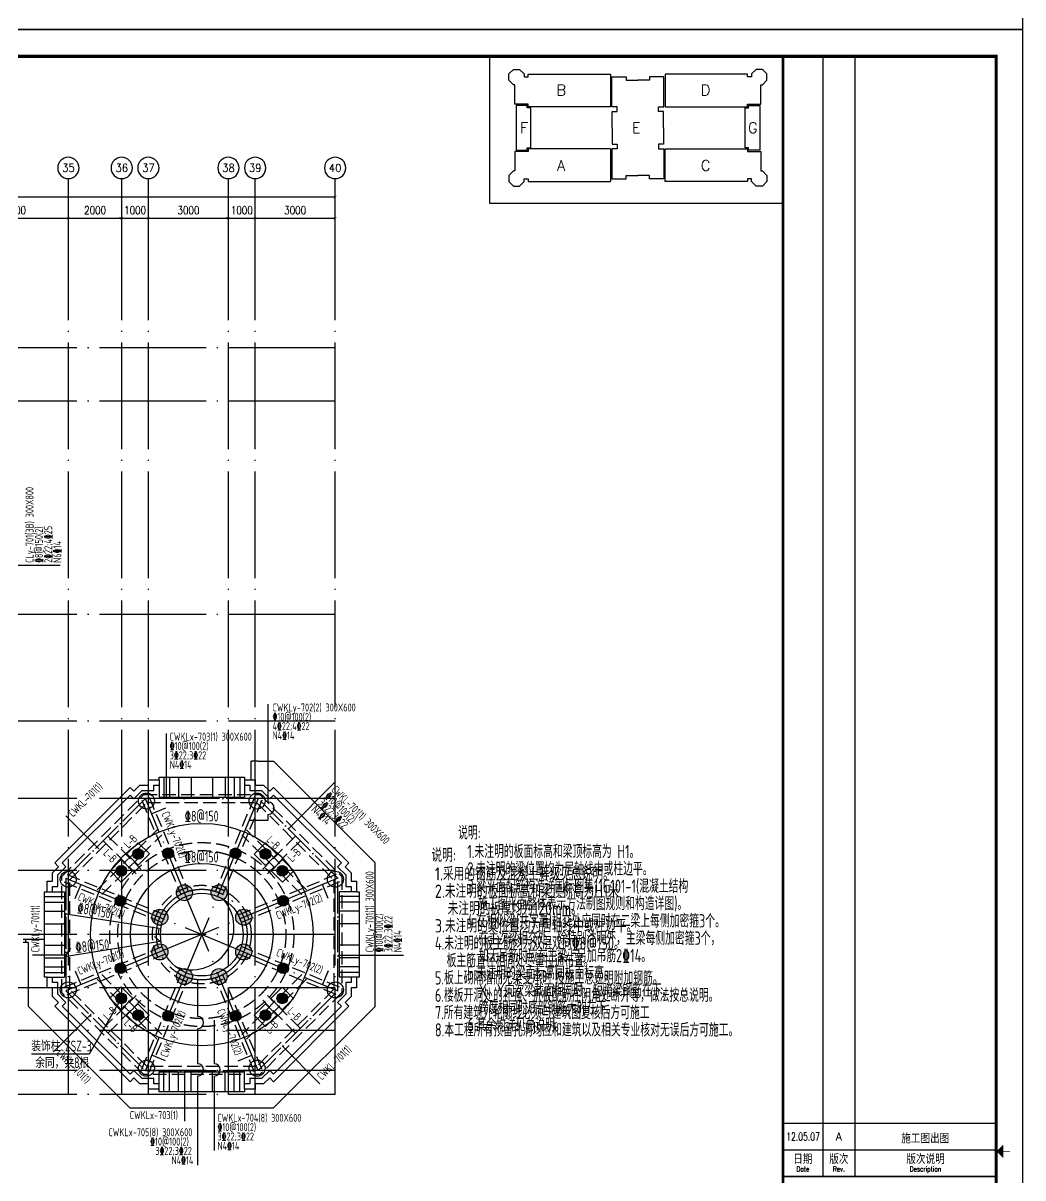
# Model space of a CAD drawing. Header units: millimetres. Extents: x 2998490 to 15040601, y 444546 to 7822218.
# Drawn here: x 14683568 to 14721050, y 7442715 to 7486009 of the extents above; entities that cross this region are included whole.
import ezdxf
from ezdxf.enums import TextEntityAlignment as Align

# ---------------------------------------------------------------- set-up
doc = ezdxf.new("R2010")
doc.units = ezdxf.units.MM
doc.header["$LTSCALE"] = 2000
doc.linetypes.add('DASH', pattern=[0.35, 0.25, -0.1])
doc.linetypes.add('DOTE', pattern=[2.42, 2, -0.2, 0.02, -0.2])
for name, color, linetype in [('3-AXIS', 3, 'Continuous'), ('3-AXIS_TEXT', 7, 'Continuous'), ('3-ban', 84, 'Continuous'), ('3-column-DOWN', 232, 'Continuous'), ('3-COLUMN-UP', 2, 'Continuous'), ('3-HATCH', 8, 'Continuous'), ('3-liang-rein-X', 54, 'Continuous'), ('3-liang-rein-Y', 130, 'Continuous'), ('3-liang-R截面-X', 50, 'Continuous'), ('3-liang-R截面-Y', 70, 'Continuous'), ('3-liang-s-1', 44, 'Continuous'), ('3-liang-xu', 120, 'DASH'), ('3-装饰线脚', 7, 'Continuous'), ('AXIS', 3, 'Continuous'), ('AXIS_TEXT', 7, 'Continuous'), ('DOTE', 9, 'DOTE'), ('图框', 7, 'Continuous')]:
    doc.layers.add(name, color=color, linetype=linetype)
doc.styles.add('_TCH_AXIS', font='COMPLEX', dxfattribs={"bigfont": 'GBCBIG'})
doc.styles.add('COMPLEX', font='COMPLEX')
doc.styles.add('DIM_FONT', font='SIMPLEX', dxfattribs={"width": 0.8, "bigfont": 'HZTXT'})
doc.styles.add('TKZ1_tjhts.shx', font='tjromant.shx', dxfattribs={"bigfont": 'tjhts.shx'})
doc.styles.add('TKZ2_tjkts.shx', font='tjromant.shx', dxfattribs={"bigfont": 'tjkts.shx'})
doc.styles.add('TSSD_Rein', font='Tssdeng.shx', dxfattribs={"width": 0.7, "bigfont": 'hztxt.shx'})
doc.dimstyles.new('DIMN100', dxfattribs={"dimtxt": 300, "dimasz": 100, "dimexe": 250, "dimexo": 300, "dimgap": 150, "dimtad": 1, "dimdec": 0, "dimzin": 0, "dimdsep": 46, "dimtxsty": 'DIM_FONT', "dimblk": 'ARCHTICK', "dimcen": 0.09, "dimclrt": 7, "dimazin": 2, "dimtfac": 1, "dimtdec": 0, "dimtix": 1, "dimtmove": 2, "dimatfit": 3, "dimldrblk": 'ARCHTICK', "dimfxl": 0, "dimtolj": 1, "dimtzin": 0, "dimarcsym": 0})

# ---------------------------------------------------------------- blocks, each defined once
blk = doc.blocks.new('TJAD_TK_A0')
at = {"layer": '图框'}
for p, q in [((2162, 399.3), (973, 399.3)), ((2162, -441.7), (2162, 399.3)), ((2087, 389.3), (2087, -30.7)), ((2099, 389.3), (2099, -30.7)), ((2072, -10.7), (2152, -10.7)), ((2072, -20.7), (2152, -20.7)), ((2072, -30.7), (2152, -30.7)), ((973, -441.7), (2162, -441.7))]:
    blk.add_line(p, q, dxfattribs=at)
at = {"layer": '图框', "const_width": 1.2}
blk.add_lwpolyline([(2152, -431.7), (2152, 389.3), (998, 389.3), (998, -431.7)], close=True, dxfattribs=at)
at = {"layer": '图框'}
for points, const_width in [([(2072, 389.3), (2072, -431.7)], 1), ([(2154.61, -21.2), (2157.11, -21.2)], 0.3), ([(2072, -30.7), (2152, -30.7)], 0.6)]:
    blk.add_lwpolyline(points, dxfattribs=dict(at, const_width=const_width))
blk.add_solid([(2154.61, -23.7), (2154.61, -18.7), (2152.11, -21.2)], dxfattribs=at)
at = {"layer": '图框', "style": 'TKZ2_tjkts.shx'}
for s, p in [('日期', (2079.5, -24.16)), ('版次', (2093, -24.16)), ('版次说明', (2125.5, -24.16))]:
    blk.add_text(s, height=3.6, dxfattribs=at).set_placement(p, align=Align.MIDDLE_CENTER)
at = {"layer": '图框', "style": 'TKZ2_tjkts.shx', "width": 0.8}
for s, p in [('Date', (2079.5, -27.86)), ('Rev.', (2093, -27.86)), ('Description', (2125.5, -27.86))]:
    blk.add_text(s, height=1.8, dxfattribs=at).set_placement(p, align=Align.MIDDLE_CENTER)
blk = doc.blocks.new('_ArchTick')
at = {"color": 0, "linetype": 'ByBlock', "const_width": 0.15}
blk.add_lwpolyline([(-0.5, -0.5), (0.5, 0.5)], dxfattribs=at)
blk = doc.blocks.new('*D361')
at = {"layer": 'AXIS', "color": 0, "lineweight": -2}
for p, q in [((14681267, 7476651), (14681267, 7478943)), ((14681267, 7478693), (14685267, 7478693)), ((14685267, 7476651), (14685267, 7478943))]:
    blk.add_line(p, q, dxfattribs=at)
at = {"layer": 'Defpoints', "color": 0}
for p in [(14685267, 7478693), (14681267, 7476351), (14685267, 7476351)]:
    blk.add_point(p, dxfattribs=at)
at = {"layer": 'AXIS', "color": 0, "lineweight": -2, "xscale": 100, "yscale": 100, "zscale": 100, "rotation": 180}
blk.add_blockref('_ArchTick', (14681267, 7478693), dxfattribs=at)
at = {"layer": 'AXIS', "color": 0, "lineweight": -2, "xscale": 100, "yscale": 100, "zscale": 100}
blk.add_blockref('_ArchTick', (14685267, 7478693), dxfattribs=at)
at = {"layer": 'AXIS', "color": 7, "insert": (14683267, 7478993), "char_height": 300, "attachment_point": 5, "style": 'DIM_FONT'}
blk.add_mtext('\\A1;4000', dxfattribs=at)
blk = doc.blocks.new('*D362')
at = {"layer": 'AXIS', "color": 0, "lineweight": -2}
for p, q in [((14685267, 7476651), (14685267, 7478943)), ((14685267, 7478693), (14687267, 7478693)), ((14687267, 7476651), (14687267, 7478943))]:
    blk.add_line(p, q, dxfattribs=at)
at = {"layer": 'Defpoints', "color": 0}
for p in [(14687267, 7478693), (14685267, 7476351), (14687267, 7476351)]:
    blk.add_point(p, dxfattribs=at)
at = {"layer": 'AXIS', "color": 0, "lineweight": -2, "xscale": 100, "yscale": 100, "zscale": 100, "rotation": 180}
blk.add_blockref('_ArchTick', (14685267, 7478693), dxfattribs=at)
at = {"layer": 'AXIS', "color": 0, "lineweight": -2, "xscale": 100, "yscale": 100, "zscale": 100}
blk.add_blockref('_ArchTick', (14687267, 7478693), dxfattribs=at)
at = {"layer": 'AXIS', "color": 7, "insert": (14686267, 7478993), "char_height": 300, "attachment_point": 5, "style": 'DIM_FONT'}
blk.add_mtext('\\A1;2000', dxfattribs=at)
blk = doc.blocks.new('*D363')
at = {"layer": 'AXIS', "color": 0, "lineweight": -2}
for p, q in [((14687267, 7478693), (14687167, 7478693)), ((14687267, 7476651), (14687267, 7478943)), ((14687267, 7478693), (14688266, 7478693)), ((14688266, 7476651), (14688266, 7478943)), ((14688266, 7478693), (14688366, 7478693))]:
    blk.add_line(p, q, dxfattribs=at)
at = {"layer": 'Defpoints', "color": 0}
for p in [(14688266, 7478693), (14687267, 7476351), (14688266, 7476351)]:
    blk.add_point(p, dxfattribs=at)
at = {"layer": 'AXIS', "color": 0, "lineweight": -2, "xscale": 100, "yscale": 100, "zscale": 100}
blk.add_blockref('_ArchTick', (14687267, 7478693), dxfattribs=at)
at = {"layer": 'AXIS', "color": 0, "lineweight": -2, "xscale": 100, "yscale": 100, "zscale": 100, "rotation": 180}
blk.add_blockref('_ArchTick', (14688266, 7478693), dxfattribs=at)
at = {"layer": 'AXIS', "color": 7, "insert": (14687767, 7478993), "char_height": 300, "attachment_point": 5, "style": 'DIM_FONT'}
blk.add_mtext('\\A1;1000', dxfattribs=at)
blk = doc.blocks.new('*D364')
at = {"layer": 'AXIS', "color": 0, "lineweight": -2}
for p, q in [((14688266, 7476651), (14688266, 7478943)), ((14688266, 7478693), (14691267, 7478693)), ((14691267, 7476651), (14691267, 7478943))]:
    blk.add_line(p, q, dxfattribs=at)
at = {"layer": 'Defpoints', "color": 0}
for p in [(14691267, 7478693), (14688266, 7476351), (14691267, 7476351)]:
    blk.add_point(p, dxfattribs=at)
at = {"layer": 'AXIS', "color": 0, "lineweight": -2, "xscale": 100, "yscale": 100, "zscale": 100, "rotation": 180}
blk.add_blockref('_ArchTick', (14688266, 7478693), dxfattribs=at)
at = {"layer": 'AXIS', "color": 0, "lineweight": -2, "xscale": 100, "yscale": 100, "zscale": 100}
blk.add_blockref('_ArchTick', (14691267, 7478693), dxfattribs=at)
at = {"layer": 'AXIS', "color": 7, "insert": (14689767, 7478993), "char_height": 300, "attachment_point": 5, "style": 'DIM_FONT'}
blk.add_mtext('\\A1;3000', dxfattribs=at)
blk = doc.blocks.new('*D365')
at = {"layer": 'AXIS', "color": 0, "lineweight": -2}
for p, q in [((14691267, 7478693), (14691167, 7478693)), ((14691267, 7476651), (14691267, 7478943)), ((14691267, 7478693), (14692267, 7478693)), ((14692267, 7476651), (14692267, 7478943)), ((14692267, 7478693), (14692367, 7478693))]:
    blk.add_line(p, q, dxfattribs=at)
at = {"layer": 'Defpoints', "color": 0}
for p in [(14692267, 7478693), (14691267, 7476351), (14692267, 7476351)]:
    blk.add_point(p, dxfattribs=at)
at = {"layer": 'AXIS', "color": 0, "lineweight": -2, "xscale": 100, "yscale": 100, "zscale": 100}
blk.add_blockref('_ArchTick', (14691267, 7478693), dxfattribs=at)
at = {"layer": 'AXIS', "color": 0, "lineweight": -2, "xscale": 100, "yscale": 100, "zscale": 100, "rotation": 180}
blk.add_blockref('_ArchTick', (14692267, 7478693), dxfattribs=at)
at = {"layer": 'AXIS', "color": 7, "insert": (14691767, 7478993), "char_height": 300, "attachment_point": 5, "style": 'DIM_FONT'}
blk.add_mtext('\\A1;1000', dxfattribs=at)
blk = doc.blocks.new('*D366')
at = {"layer": 'AXIS', "color": 0, "lineweight": -2}
for p, q in [((14692267, 7476651), (14692267, 7478943)), ((14692267, 7478693), (14695267, 7478693)), ((14695267, 7476651), (14695267, 7478943))]:
    blk.add_line(p, q, dxfattribs=at)
at = {"layer": 'Defpoints', "color": 0}
for p in [(14695267, 7478693), (14692267, 7476351), (14695267, 7476351)]:
    blk.add_point(p, dxfattribs=at)
at = {"layer": 'AXIS', "color": 0, "lineweight": -2, "xscale": 100, "yscale": 100, "zscale": 100, "rotation": 180}
blk.add_blockref('_ArchTick', (14692267, 7478693), dxfattribs=at)
at = {"layer": 'AXIS', "color": 0, "lineweight": -2, "xscale": 100, "yscale": 100, "zscale": 100}
blk.add_blockref('_ArchTick', (14695267, 7478693), dxfattribs=at)
at = {"layer": 'AXIS', "color": 7, "insert": (14693767, 7478993), "char_height": 300, "attachment_point": 5, "style": 'DIM_FONT'}
blk.add_mtext('\\A1;3000', dxfattribs=at)
blk = doc.blocks.new('*D367')
at = {"layer": 'AXIS', "color": 0, "lineweight": -2}
for p, q in [((14619017, 7475851), (14619017, 7479743)), ((14619017, 7479493), (14695267, 7479493)), ((14695267, 7475851), (14695267, 7479743))]:
    blk.add_line(p, q, dxfattribs=at)
at = {"layer": 'Defpoints', "color": 0}
for p in [(14695267, 7479493), (14619017, 7475551), (14695267, 7475551)]:
    blk.add_point(p, dxfattribs=at)
at = {"layer": 'AXIS', "color": 0, "lineweight": -2, "xscale": 100, "yscale": 100, "zscale": 100, "rotation": 180}
blk.add_blockref('_ArchTick', (14619017, 7479493), dxfattribs=at)
at = {"layer": 'AXIS', "color": 0, "lineweight": -2, "xscale": 100, "yscale": 100, "zscale": 100}
blk.add_blockref('_ArchTick', (14695267, 7479493), dxfattribs=at)
at = {"layer": 'AXIS', "color": 7, "insert": (14661202, 7479793), "char_height": 300, "attachment_point": 5, "style": 'DIM_FONT'}
blk.add_mtext('\\A1;76250', dxfattribs=at)
blk = doc.blocks.new('_AXISO')
blk.add_circle((0, 0), 0.5)
at = {"layer": '3-AXIS_TEXT', "style": 'COMPLEX', "width": 1.041667}
blk.add_attdef('A', text='', height=0.56, dxfattribs=at).set_placement((-0.25, -0.28), (0.25, -0.28), align=Align.FIT)

msp = doc.modelspace()

# ---------------------------------------------------------------- hatches: boundary and pattern name
at = {"layer": '3-HATCH'}
h = msp.add_hatch(color=256, dxfattribs=at)
edge = h.paths.add_edge_path()
edge.add_arc((14687881.1, 7454858.6), 200, 0, 360)
h = msp.add_hatch(color=256, dxfattribs=at)
edge = h.paths.add_edge_path()
edge.add_arc((14689003.8, 7454885.5), 200, 0, 360)
h = msp.add_hatch(color=256, dxfattribs=at)
edge = h.paths.add_edge_path()
edge.add_arc((14691529.3, 7454885.6), 200, 0, 360)
h = msp.add_hatch(color=256, dxfattribs=at)
edge = h.paths.add_edge_path()
edge.add_arc((14692652.1, 7454858.6), 200, 0, 360)
h = msp.add_hatch(color=256, dxfattribs=at)
edge = h.paths.add_edge_path()
edge.add_arc((14687250, 7454228.9), 200, 0, 360)
h = msp.add_hatch(color=256, dxfattribs=at)
edge = h.paths.add_edge_path()
edge.add_arc((14693283.2, 7454228.9), 200, 0, 360)
h = msp.add_hatch(color=256, dxfattribs=at)
edge = h.paths.add_edge_path()
edge.add_arc((14689616.3, 7453406.7), 300, 0, 360)
h = msp.add_hatch(color=256, dxfattribs=at)
edge = h.paths.add_edge_path()
edge.add_arc((14690917, 7453406.8), 300, 0, 360)
h = msp.add_hatch(color=256, dxfattribs=at)
edge = h.paths.add_edge_path()
edge.add_arc((14687217, 7453098.7), 200, 0, 360)
h = msp.add_hatch(color=256, dxfattribs=at)
edge = h.paths.add_edge_path()
edge.add_arc((14693315.3, 7453100), 200, 0, 360)
h = msp.add_hatch(color=256, dxfattribs=at)
edge = h.paths.add_edge_path()
edge.add_arc((14688695.4, 7452487.5), 300, 0, 360)
h = msp.add_hatch(color=256, dxfattribs=at)
edge = h.paths.add_edge_path()
edge.add_arc((14691837.6, 7452486.6), 300, 0, 360)
h = msp.add_hatch(color=256, dxfattribs=at)
edge = h.paths.add_edge_path()
edge.add_arc((14688695.2, 7451185.3), 300, 0, 360)
h = msp.add_hatch(color=256, dxfattribs=at)
edge = h.paths.add_edge_path()
edge.add_arc((14691837.8, 7451184.9), 300, 0, 360)
h = msp.add_hatch(color=256, dxfattribs=at)
edge = h.paths.add_edge_path()
edge.add_arc((14687216.8, 7450573.6), 200, 0, 360)
h = msp.add_hatch(color=256, dxfattribs=at)
edge = h.paths.add_edge_path()
edge.add_arc((14689616, 7450264.5), 300, 0, 360)
h = msp.add_hatch(color=256, dxfattribs=at)
edge = h.paths.add_edge_path()
edge.add_arc((14690917.9, 7450264.4), 300, 0, 360)
h = msp.add_hatch(color=256, dxfattribs=at)
edge = h.paths.add_edge_path()
edge.add_arc((14693316.1, 7450573.9), 200, 0, 360)
h = msp.add_hatch(color=256, dxfattribs=at)
edge = h.paths.add_edge_path()
edge.add_arc((14687250, 7449444.4), 200, 0, 360)
h = msp.add_hatch(color=256, dxfattribs=at)
edge = h.paths.add_edge_path()
edge.add_arc((14693283.2, 7449444.4), 200, 0, 360)
h = msp.add_hatch(color=256, dxfattribs=at)
edge = h.paths.add_edge_path()
edge.add_arc((14687881.1, 7448814.8), 200, 0, 360)
h = msp.add_hatch(color=256, dxfattribs=at)
edge = h.paths.add_edge_path()
edge.add_arc((14689003, 7448786.8), 200, 0, 360)
h = msp.add_hatch(color=256, dxfattribs=at)
edge = h.paths.add_edge_path()
edge.add_arc((14691529.8, 7448786.7), 200, 0, 360)
h = msp.add_hatch(color=256, dxfattribs=at)
edge = h.paths.add_edge_path()
edge.add_arc((14692652.1, 7448814.8), 200, 0, 360)

# ---------------------------------------------------------------- linework, layer by layer
at = {"layer": '3-AXIS', "color": 15, "linetype": 'DOTE'}
for p, q in [((14685266.8, 7445836.7), (14685266.8, 7476351.2)), ((14687266.8, 7445836.7), (14687266.8, 7476351.2)), ((14688266.4, 7445836.7), (14688266.4, 7476351.2)), ((14691266.8, 7445836.7), (14691266.8, 7476351.2)), ((14692267.3, 7445836.7), (14692267.3, 7476351.2)), ((14695266.8, 7445836.7), (14695266.8, 7476351.2)), ((14695266.8, 7473836.7), (14614408.5, 7473836.7)), ((14695266.8, 7471836.7), (14614408.5, 7471836.7)), ((14695266.8, 7463836.7), (14614408.5, 7463836.7)), ((14695266.8, 7459836.7), (14614408.5, 7459836.7)), ((14695266.8, 7456936.7), (14614408.5, 7456936.7)), ((14695266.8, 7454236.7), (14614408.5, 7454236.7)), ((14695266.8, 7451836.7), (14614408.5, 7451836.7)), ((14695266.8, 7449836.7), (14614408.5, 7449836.7)), ((14695266.8, 7448236.7), (14614408.5, 7448236.7)), ((14695266.8, 7446736.7), (14614408.5, 7446736.7)), ((14695266.8, 7445836.7), (14614408.5, 7445836.7))]:
    msp.add_line(p, q, dxfattribs=at)
at = {"layer": '3-ban'}
for p, q in [((14687250, 7449444.4), (14686039.9, 7447350.5)), ((14686039.9, 7447350.5), (14683885.6, 7447350.5))]:
    msp.add_line(p, q, dxfattribs=at)
at = {"layer": '3-ban', "color": 1}
for points in [[(14685116.6, 7452236.9), (14685173.6, 7452611.7), (14688662.3, 7452080.8), (14688629.6, 7451865.1)], [(14688493.5, 7451765.3), (14688705.3, 7451582.6), (14685116.6, 7450998.6), (14685361.1, 7451326.5)]]:
    msp.add_lwpolyline(points, dxfattribs=at)
for radius in [4171, 2671]:
    msp.add_circle((14690266.6, 7451836.7), radius, dxfattribs=at)
at = {"layer": '3-column-DOWN'}
for centre in [(14688192.4, 7456844.3), (14692340.8, 7456844.3), (14685259, 7453910.9), (14695274.2, 7453910.9), (14685259, 7449762.5), (14695274.2, 7449762.5), (14688192.4, 7446829.1), (14692340.8, 7446829.1)]:
    msp.add_circle(centre, 300, dxfattribs=at)
at = {"layer": '3-COLUMN-UP'}
for centre, radius in [((14689003.8, 7454885.5), 200), ((14691529.3, 7454885.6), 200), ((14689616.3, 7453406.7), 300), ((14690917, 7453406.8), 300), ((14687217, 7453098.7), 200), ((14693315.3, 7453100), 200), ((14688695.4, 7452487.5), 300), ((14691837.6, 7452486.6), 300), ((14688695.2, 7451185.3), 300), ((14691837.8, 7451184.9), 300), ((14687216.8, 7450573.6), 200), ((14689616, 7450264.5), 300), ((14690917.9, 7450264.4), 300), ((14693316.1, 7450573.9), 200), ((14689003, 7448786.8), 200), ((14691529.8, 7448786.7), 200)]:
    msp.add_circle(centre, radius, dxfattribs=at)
at = {"layer": '3-liang-R截面-X'}
for p, q in [((14688936.8, 7459375.1), (14688936.8, 7456939.4)), ((14690103.7, 7450124.9), (14690103.7, 7448771.1)), ((14690103.7, 7448309.4), (14690103.7, 7446994.2)), ((14690726.4, 7448627.8), (14690726.4, 7446994.2)), ((14689622.3, 7446711.4), (14689622.3, 7444839.9)), ((14690103.7, 7446532.5), (14690103.7, 7443197.1)), ((14690726.4, 7446532.5), (14690726.4, 7443737.8))]:
    msp.add_line(p, q, dxfattribs=at)
for centre in [(14690103.7, 7448540.3), (14690103.7, 7446763.3), (14690726.4, 7446763.3)]:
    msp.add_arc(centre, 230.9, 270, 90, dxfattribs=at)
at = {"layer": '3-liang-R截面-Y'}
for p, q in [((14684959.9, 7465670.5), (14682570.7, 7465670.5)), ((14692751.2, 7456805.5), (14692751.2, 7460471.2)), ((14695241.1, 7457534.3), (14693501.8, 7455795)), ((14688908.7, 7456574.9), (14688392.5, 7456361.1)), ((14685175.1, 7456287.4), (14686410.3, 7455052.2)), ((14692043.1, 7456125.5), (14692751.2, 7456125.5)), ((14692751.2, 7456125.5), (14692751.2, 7456343.8)), ((14685523.2, 7453189.4), (14685737, 7453705.5)), ((14695004.8, 7453194.6), (14694791, 7453710.8)), ((14685204.7, 7451070.2), (14683922.8, 7451070.2)), ((14695376.3, 7451070.2), (14697825.8, 7451070.2)), ((14685523.2, 7450484), (14685737, 7449967.9)), ((14695004.8, 7450478.8), (14694791, 7449962.6)), ((14686121.4, 7448857.7), (14684703.8, 7447440)), ((14693276.1, 7447661.1), (14694694.2, 7446243)), ((14688908.7, 7447098.5), (14688392.5, 7447312.3)), ((14691624.5, 7447098.5), (14692140.7, 7447312.3))]:
    msp.add_line(p, q, dxfattribs=at)
msp.add_arc((14692751.2, 7456574.6), 230.9, 270, 90, dxfattribs=at)
at = {"layer": '3-liang-s-1'}
for p, q in [((14692116.8, 7457636.7), (14692116.8, 7458337.1)), ((14692366.8, 7458337.1), (14692116.8, 7458337.1)), ((14692366.8, 7458337.1), (14692961.2, 7458337.1)), ((14696768, 7454530.3), (14692961.2, 7458337.1)), ((14688666.6, 7457636.7), (14688666.6, 7456986.7)), ((14688841.1, 7457736.7), (14688841.1, 7456986.7)), ((14689053.8, 7457736.7), (14689053.8, 7456986.7)), ((14689394.2, 7457736.7), (14689394.2, 7456986.7)), ((14689866.4, 7457736.7), (14689866.4, 7456986.7)), ((14690666.8, 7457736.7), (14690666.8, 7456986.7)), ((14691139.1, 7457736.7), (14691139.1, 7456986.7)), ((14691479.4, 7457736.7), (14691479.4, 7456986.7)), ((14691692.2, 7457736.7), (14691692.2, 7456986.7)), ((14691866.6, 7457636.7), (14691866.6, 7456986.7)), ((14688666.6, 7456986.7), (14691866.6, 7456986.7)), ((14696768, 7449145.5), (14696768, 7454530.3)), ((14684366.6, 7453262.2), (14685116.6, 7453262.2)), ((14684366.6, 7453049.5), (14685116.6, 7453049.5)), ((14684466.6, 7453436.7), (14685116.6, 7453436.7)), ((14685116.6, 7453436.7), (14685116.6, 7450236.7)), ((14696066.6, 7453436.7), (14695416.6, 7453436.7)), ((14695416.6, 7453436.7), (14695416.6, 7450236.7)), ((14696166.6, 7453262.2), (14695416.6, 7453262.2)), ((14696166.6, 7453049.5), (14695416.6, 7453049.5)), ((14684366.6, 7452709.1), (14685116.6, 7452709.1)), ((14696166.6, 7452709.1), (14695416.6, 7452709.1)), ((14684366.6, 7452236.9), (14685116.6, 7452236.9)), ((14696166.6, 7452236.9), (14695416.6, 7452236.9)), ((14683666.8, 7451656.7), (14683568.5, 7451656.7)), ((14683666.8, 7451536.7), (14683568.5, 7451536.7)), ((14684366.6, 7451656.7), (14683666.8, 7451656.7)), ((14683666.8, 7451536.7), (14683666.8, 7451656.7)), ((14683765.2, 7451536.7), (14683666.8, 7451536.7)), ((14683765.2, 7449145.9), (14683765.2, 7451536.7)), ((14684366.6, 7451436.5), (14685116.6, 7451436.5)), ((14696166.6, 7451436.5), (14695416.6, 7451436.5)), ((14684366.6, 7450964.2), (14685116.6, 7450964.2)), ((14696166.6, 7450964.2), (14695416.6, 7450964.2)), ((14684366.6, 7450623.9), (14685116.6, 7450623.9)), ((14696166.6, 7450623.9), (14695416.6, 7450623.9)), ((14684366.6, 7450411.1), (14685116.6, 7450411.1)), ((14684466.6, 7450236.7), (14685116.6, 7450236.7)), ((14696166.6, 7450411.1), (14695416.6, 7450411.1)), ((14696066.6, 7450236.7), (14695416.6, 7450236.7)), ((14683765.2, 7449145.9), (14687574.4, 7445336.7)), ((14692959.2, 7445336.7), (14696768, 7449145.5)), ((14688666.6, 7446036.7), (14688666.6, 7446686.7)), ((14688666.6, 7446686.7), (14691866.6, 7446686.7)), ((14688841.1, 7445936.7), (14688841.1, 7446686.7)), ((14689053.8, 7445936.7), (14689053.8, 7446686.7)), ((14689394.2, 7445936.7), (14689394.2, 7446686.7)), ((14689866.4, 7445936.7), (14689866.4, 7446686.7)), ((14690666.8, 7445936.7), (14690666.8, 7446686.7)), ((14691139.1, 7445936.7), (14691139.1, 7446686.7)), ((14691479.4, 7445936.7), (14691479.4, 7446686.7)), ((14691692.2, 7445936.7), (14691692.2, 7446686.7)), ((14691866.6, 7446036.7), (14691866.6, 7446686.7)), ((14687574.4, 7445336.7), (14692959.2, 7445336.7))]:
    msp.add_line(p, q, dxfattribs=at)
msp.add_lwpolyline([(14684666.6, 7454156.3), (14684892.6, 7454382.3), (14684751.2, 7454523.7), (14687579.6, 7457352.1), (14687721, 7457210.7), (14687947, 7457436.7), (14688266.6, 7457436.7), (14688266.6, 7457636.7), (14688666.6, 7457636.7), (14688666.6, 7457736.7), (14691866.6, 7457736.7), (14691866.6, 7457636.7), (14692266.6, 7457636.7), (14692266.6, 7457436.7), (14692586.2, 7457436.7), (14692812.2, 7457210.7), (14692953.6, 7457352.1), (14695782, 7454523.7), (14695640.6, 7454382.3), (14695866.6, 7454156.3), (14695866.6, 7453836.7), (14696066.6, 7453836.7), (14696066.6, 7453436.7), (14696166.6, 7453436.7), (14696166.6, 7450236.7), (14696066.6, 7450236.7), (14696066.6, 7449836.7), (14695866.6, 7449836.7), (14695866.6, 7449517.1), (14695640.6, 7449291.1), (14695782, 7449149.7), (14692953.6, 7446321.3), (14692812.2, 7446462.7), (14692586.2, 7446236.7), (14692266.6, 7446236.7), (14692266.6, 7446036.7), (14691866.6, 7446036.7), (14691866.6, 7445936.7), (14688666.6, 7445936.7), (14688666.6, 7446036.7), (14688266.6, 7446036.7), (14688266.6, 7446236.7), (14687947, 7446236.7), (14687721, 7446462.7), (14687579.6, 7446321.3), (14684751.2, 7449149.7), (14684892.6, 7449291.1), (14684666.6, 7449517.1), (14684666.6, 7449836.7), (14684466.6, 7449836.7), (14684466.6, 7450236.7), (14684366.6, 7450236.7), (14684366.6, 7453436.7), (14684466.6, 7453436.7), (14684466.6, 7453836.7), (14684666.6, 7453836.7)], close=True, dxfattribs=at)
for points in [[(14684666.6, 7453436.7), (14684666.6, 7453636.7), (14684866.6, 7453636.7), (14684866.6, 7454073.4), (14685175.4, 7454382.3), (14685034, 7454523.7), (14687579.6, 7457069.3), (14687721, 7456927.9), (14688029.9, 7457236.7), (14688466.6, 7457236.7), (14688466.6, 7457436.7), (14688666.6, 7457436.7)], [(14691866.6, 7457436.7), (14692066.6, 7457436.7), (14692066.6, 7457236.7), (14692503.4, 7457236.7), (14692812.2, 7456927.9), (14692953.6, 7457069.3), (14695499.2, 7454523.7), (14695357.8, 7454382.3), (14695666.6, 7454073.4), (14695666.6, 7453636.7), (14695866.6, 7453636.7), (14695866.6, 7453436.7)], [(14688666.6, 7446236.7), (14688466.6, 7446236.7), (14688466.6, 7446436.7), (14688029.9, 7446436.7), (14687721, 7446745.5), (14687579.6, 7446604.1), (14685034, 7449149.7), (14685175.4, 7449291.1), (14684866.6, 7449599.9), (14684866.6, 7450036.7), (14684666.6, 7450036.7), (14684666.6, 7450236.7)], [(14695866.6, 7450236.7), (14695866.6, 7450036.7), (14695666.6, 7450036.7), (14695666.6, 7449599.9), (14695357.8, 7449291.1), (14695499.2, 7449149.7), (14692953.6, 7446604.1), (14692812.2, 7446745.5), (14692503.4, 7446436.7), (14692066.6, 7446436.7), (14692066.6, 7446236.7), (14691866.6, 7446236.7)]]:
    msp.add_lwpolyline(points, dxfattribs=at)
at = {"layer": '3-liang-s-1', "color": 2}
for points in [[(14687881.1, 7454434.3), (14688305.4, 7454858.6), (14687881.1, 7455282.9), (14687456.8, 7454858.6)], [(14692234.6, 7454853.3), (14692658.8, 7454429), (14693083.1, 7454853.3), (14692658.8, 7455277.5)], [(14687250, 7453804.7), (14687674.3, 7454228.9), (14687250, 7454653.2), (14686825.8, 7454228.9)], [(14692864.2, 7454222.2), (14693288.5, 7453797.9), (14693712.8, 7454222.2), (14693288.5, 7454646.5)], [(14687669, 7449451.2), (14687244.7, 7449875.5), (14686820.4, 7449451.2), (14687244.7, 7449026.9)], [(14693283.2, 7449868.7), (14692858.9, 7449444.4), (14693283.2, 7449020.2), (14693707.4, 7449444.4)], [(14688298.6, 7448820.1), (14687874.4, 7449244.4), (14687450.1, 7448820.1), (14687874.4, 7448395.9)], [(14692652.1, 7449239.1), (14692227.8, 7448814.8), (14692652.1, 7448390.5), (14693076.4, 7448814.8)]]:
    msp.add_lwpolyline(points, close=True, dxfattribs=at)
at = {"layer": '3-liang-s-1'}
msp.add_circle((14690266.6, 7451836.7), 1549.5, dxfattribs=at)
msp.add_arc((14689885.1, 7452106.8), 1589.5, 248.08888, 41.31457, dxfattribs=at)
at = {"layer": '3-liang-xu'}
for p, q in [((14688292.7, 7456994), (14689754.5, 7453464.1)), ((14692240.5, 7456994), (14690778.7, 7453464.1)), ((14688015.6, 7456879.2), (14689477.4, 7453349.3)), ((14692517.6, 7456879.2), (14691055.9, 7453349.3)), ((14686344.5, 7453513.1), (14688590.3, 7455758.6)), ((14694188.7, 7453513.1), (14691943, 7455758.6)), ((14686521.3, 7453336.3), (14688767, 7455581.8)), ((14686571.4, 7455353.9), (14687806.4, 7454118.8)), ((14686748.2, 7455530.6), (14687983.2, 7454295.5)), ((14694012, 7453336.3), (14691766.2, 7455581.8)), ((14693785.1, 7455530.6), (14692550.1, 7454295.5)), ((14693961.9, 7455353.9), (14692726.8, 7454118.8)), ((14685224, 7454087.8), (14688876.4, 7452574.9)), ((14695309.2, 7454087.8), (14691656.8, 7452574.9)), ((14685109.2, 7453810.6), (14688784.4, 7452288.3)), ((14695424, 7453810.6), (14691748.9, 7452288.3)), ((14685109.2, 7449862.8), (14688784.4, 7451385.1)), ((14695424, 7449862.8), (14691748.9, 7451385.1)), ((14685224, 7449585.6), (14688876.4, 7451098.5)), ((14695309.2, 7449585.6), (14691656.8, 7451098.5)), ((14686344.5, 7450160.3), (14688590.3, 7447914.8)), ((14686521.3, 7450337.1), (14688767, 7448091.6)), ((14688015.6, 7446794.2), (14689477.4, 7450324)), ((14688292.7, 7446679.4), (14689754.5, 7450209.3)), ((14692240.5, 7446679.4), (14690778.7, 7450209.3)), ((14692517.6, 7446794.2), (14691055.9, 7450324)), ((14694012, 7450337.1), (14691766.2, 7448091.6)), ((14694188.7, 7450160.3), (14691943, 7447914.8)), ((14686571.4, 7448319.5), (14687806.4, 7449554.6)), ((14686748.2, 7448142.7), (14687983.2, 7449377.9)), ((14693785.1, 7448142.7), (14692550.1, 7449377.9)), ((14693961.9, 7448319.5), (14692726.8, 7449554.6))]:
    msp.add_line(p, q, dxfattribs=at)
for points in [[(14695516.6, 7454011.3), (14695516.6, 7449662.1), (14692441.2, 7446586.7), (14688092, 7446586.7), (14685016.6, 7449662.1), (14685016.6, 7454011.3), (14688092, 7457086.7), (14692441.2, 7457086.7)], [(14695216.6, 7453887), (14695216.6, 7449786.3), (14692317, 7446886.7), (14688216.3, 7446886.7), (14685316.6, 7449786.3), (14685316.6, 7453887), (14688216.3, 7456786.7), (14692317, 7456786.7)]]:
    msp.add_lwpolyline(points, close=True, dxfattribs=at)
for radius in [3450.4, 3150.4, 1849.5]:
    msp.add_circle((14690266.6, 7451836.7), radius, dxfattribs=at)
at = {"layer": '3-装饰线脚'}
for centre in [(14687881.1, 7454858.6), (14692652.1, 7454858.6), (14687250, 7454228.9), (14693283.2, 7454228.9), (14687250, 7449444.4), (14693283.2, 7449444.4), (14687881.1, 7448814.8), (14692652.1, 7448814.8)]:
    msp.add_circle(centre, 200, dxfattribs=at)
at = {"layer": 'AXIS'}
for p, q in [((14685266.8, 7476351.2), (14685266.8, 7480180)), ((14687266.8, 7476351.2), (14687266.8, 7480180)), ((14688266.4, 7476351.2), (14688266.4, 7480180)), ((14691266.8, 7476351.2), (14691266.8, 7480180)), ((14692267.3, 7476351.2), (14692267.3, 7480180)), ((14695266.8, 7476351.2), (14695266.8, 7480180))]:
    msp.add_line(p, q, dxfattribs=at)
at = {"layer": 'DOTE'}
for p, q in [((14692379.1, 7456936.7), (14688154.1, 7446736.7)), ((14692379.1, 7446736.7), (14688154.1, 7456936.7)), ((14695366.6, 7453949.2), (14685166.6, 7449724.2)), ((14685166.6, 7453949.2), (14695366.6, 7449724.2))]:
    msp.add_line(p, q, dxfattribs=at)
at = {"layer": 'DOTE', "ltscale": 0.3}
msp.add_lwpolyline([(14685166.6, 7453949.2), (14685166.6, 7449724.2), (14688154.1, 7446736.7), (14692379.1, 7446736.7), (14695366.6, 7449724.2), (14695366.6, 7453949.2), (14692379.1, 7456936.7), (14688154.1, 7456936.7)], close=True, dxfattribs=at)
at = {"layer": 'DOTE'}
msp.add_circle((14690266.6, 7451836.7), 1699.5, dxfattribs=at)
at = {"layer": '图框'}
for p, q in [((14705593.2, 7484097.5), (14705593.2, 7482867.5)), ((14707636.4, 7484097.5), (14707636.4, 7482867.5)), ((14705649.8, 7482082.5), (14705649.8, 7481467.5)), ((14702499.8, 7481197.5), (14701999.8, 7481197.5)), ((14701999.8, 7481197.5), (14701999.8, 7480467.5)), ((14702499.8, 7481297.5), (14702499.8, 7481197.5)), ((14705593.2, 7481297.5), (14702499.8, 7481297.5)), ((14705593.2, 7481297.5), (14705593.2, 7480067.5)), ((14705844.8, 7481297.5), (14705642.3, 7481297.5)), ((14705642.3, 7481297.5), (14705642.3, 7480167.5)), ((14705649.8, 7481467.5), (14705844.8, 7481467.5)), ((14705844.8, 7481467.5), (14705844.8, 7481297.5)), ((14701946.6, 7480467.5), (14701779.7, 7480300.6)), ((14701999.8, 7480467.5), (14701946.6, 7480467.5)), ((14701779.7, 7480300.6), (14701779.7, 7480064.5)), ((14701779.7, 7480064.5), (14701946.7, 7479897.5)), ((14701946.7, 7479897.5), (14702182.8, 7479897.5)), ((14702182.8, 7479897.5), (14702349.9, 7480064.5)), ((14702349.9, 7480064.5), (14702349.9, 7480167.5)), ((14702349.9, 7480167.5), (14702499.8, 7480167.5)), ((14702499.8, 7480167.5), (14702499.8, 7480067.5)), ((14702499.8, 7480067.5), (14705593.2, 7480067.5)), ((14705642.3, 7480167.5), (14706179.8, 7480167.5)), ((14706179.8, 7480167.5), (14706179.8, 7480292.5)), ((14706179.8, 7480292.5), (14706614.8, 7480292.5))]:
    msp.add_line(p, q, dxfattribs=at)
for points in [[(14701049.6, 7484763.6), (14701049.6, 7479263.6), (14712049.6, 7479263.6)], [(14705593.2, 7482867.5), (14702499.8, 7482867.5), (14702499.8, 7482967.5), (14701999.8, 7482967.5), (14701999.8, 7483697.5), (14701946.6, 7483697.5), (14701779.7, 7483864.4), (14701779.7, 7484100.5), (14701946.7, 7484267.5), (14702182.8, 7484267.5), (14702349.9, 7484100.5), (14702349.9, 7483997.5), (14702499.8, 7483997.5), (14702499.8, 7484097.5), (14705593.2, 7484097.5)], [(14707636.4, 7482867.5), (14710729.8, 7482867.5), (14710729.8, 7482967.5), (14711229.8, 7482967.5), (14711229.8, 7483697.5), (14711283, 7483697.5), (14711449.9, 7483864.4), (14711449.9, 7484100.5), (14711282.8, 7484267.5), (14711046.7, 7484267.5), (14710879.7, 7484100.5), (14710879.7, 7483997.5), (14710729.8, 7483997.5), (14710729.8, 7484097.5), (14707636.4, 7484097.5)], [(14705649.8, 7482082.5), (14705649.8, 7482697.5), (14705844.8, 7482697.5), (14705844.8, 7482867.5), (14705642.3, 7482867.5), (14705642.3, 7483997.5)], [(14705642.3, 7483997.5), (14706179.8, 7483997.5), (14706179.8, 7483872.5), (14706614.8, 7483872.5)], [(14707587.3, 7483997.5), (14707049.8, 7483997.5), (14707049.8, 7483872.5), (14706614.8, 7483872.5)], [(14707579.8, 7482082.5), (14707579.8, 7482697.5), (14707384.8, 7482697.5), (14707384.8, 7482867.5), (14707587.3, 7482867.5), (14707587.3, 7483997.5)], [(14707579.8, 7482082.5), (14707579.8, 7481467.5), (14707384.8, 7481467.5), (14707384.8, 7481297.5), (14707587.3, 7481297.5), (14707587.3, 7480167.5), (14707049.8, 7480167.5), (14707049.8, 7480292.5), (14706614.8, 7480292.5)], [(14707636.4, 7480067.5), (14707636.4, 7481297.5), (14710729.8, 7481297.5), (14710729.8, 7481197.5), (14711229.8, 7481197.5), (14711229.8, 7480467.5), (14711283, 7480467.5), (14711449.9, 7480300.6), (14711449.9, 7480064.5), (14711282.8, 7479897.5), (14711046.7, 7479897.5), (14710879.7, 7480064.5), (14710879.7, 7480167.5), (14710729.8, 7480167.5), (14710729.8, 7480067.5), (14707636.4, 7480067.5)]]:
    msp.add_lwpolyline(points, dxfattribs=at)
for points in [[(14702048.2, 7481246.4), (14702463.7, 7481246.4), (14702463.7, 7481329.6), (14702598.2, 7481329.6), (14702598.2, 7482835.4), (14702463.7, 7482835.4), (14702463.7, 7482918.6), (14702048.2, 7482918.6)], [(14711181.4, 7481246.4), (14710765.9, 7481246.4), (14710765.9, 7481329.6), (14710631.4, 7481329.6), (14710631.4, 7482835.4), (14710765.9, 7482835.4), (14710765.9, 7482918.6), (14711181.4, 7482918.6)]]:
    msp.add_lwpolyline(points, close=True, dxfattribs=at)

# ---------------------------------------------------------------- block references
at = {"layer": 'AXIS'}
ref = msp.add_blockref('_AXISO', (14685266.8, 7480580), dxfattribs=dict(at, xscale=-800, yscale=800, zscale=800, rotation=179.9999999998666))
ref.add_attrib('A', '35', dxfattribs={"layer": 'AXIS_TEXT', "height": 300.65, "rotation": 360, "style": '_TCH_AXIS'}).set_placement((14685030.6, 7480429.6), (14685503.1, 7480429.6), align=Align.FIT)
ref = msp.add_blockref('_AXISO', (14687266.8, 7480580), dxfattribs=dict(at, xscale=-800, yscale=800, zscale=800, rotation=179.9999999998666))
ref.add_attrib('A', '36', dxfattribs={"layer": 'AXIS_TEXT', "height": 300.65, "rotation": 360, "style": '_TCH_AXIS'}).set_placement((14687030.6, 7480429.6), (14687503.1, 7480429.6), align=Align.FIT)
ref = msp.add_blockref('_AXISO', (14688266.4, 7480580), dxfattribs=dict(at, xscale=-800, yscale=800, zscale=800, rotation=179.9999999998666))
ref.add_attrib('A', '37', dxfattribs={"layer": 'AXIS_TEXT', "height": 300.65, "rotation": 360, "style": '_TCH_AXIS'}).set_placement((14688030.2, 7480429.6), (14688502.6, 7480429.6), align=Align.FIT)
ref = msp.add_blockref('_AXISO', (14691266.8, 7480580), dxfattribs=dict(at, xscale=-800, yscale=800, zscale=800, rotation=179.9999999998666))
ref.add_attrib('A', '38', dxfattribs={"layer": 'AXIS_TEXT', "height": 300.65, "rotation": 360, "style": '_TCH_AXIS'}).set_placement((14691030.6, 7480429.6), (14691503.1, 7480429.6), align=Align.FIT)
ref = msp.add_blockref('_AXISO', (14692267.3, 7480580), dxfattribs=dict(at, xscale=-800, yscale=800, zscale=800, rotation=179.9999999998666))
ref.add_attrib('A', '39', dxfattribs={"layer": 'AXIS_TEXT', "height": 300.65, "rotation": 360, "style": '_TCH_AXIS'}).set_placement((14692031, 7480429.6), (14692503.5, 7480429.6), align=Align.FIT)
ref = msp.add_blockref('_AXISO', (14695266.8, 7480580), dxfattribs=dict(at, xscale=-800, yscale=800, zscale=800, rotation=179.9999999998666))
ref.add_attrib('A', '40', dxfattribs={"layer": 'AXIS_TEXT', "height": 288.12, "rotation": 360, "style": '_TCH_AXIS'}).set_placement((14695026.7, 7480435.9), (14695506.9, 7480435.9), align=Align.FIT)
at = {"layer": '图框', "xscale": 100, "yscale": 100, "zscale": 100}
for p in [(14504849.7, 7529933.9), (14504849.7, 7445833.9)]:
    msp.add_blockref('TJAD_TK_A0', p, dxfattribs=at)

# ---------------------------------------------------------------- texts
at = {"layer": '3-ban', "style": 'TSSD_Rein'}
for s, height, rotation, width, p in [('%%1328@150', 400, 359.99419, 0.7, (14689624.3, 7456077.2, -5065)), ('%%1328@150', 400, 359.99419, 0.7, (14689620.7, 7454541.5, -5065)), ('1.采用的钢筋及混凝土等级见总说明。', 500, 359.99419, 0.8, (14699006.6, 7453864.4)), ('2.未注明的板面标高和梁顶标高为H1米,', 500, 359.99419, 0.8, (14699006.5, 7453214.4)), ('未注明的板厚均为120mm。', 500, 359.99419, 0.8, (14699484.1, 7452564.4)), ('%%1328@150', 400, 349.99419, 0.7, (14685569.9, 7452653.1, -5065)), ('3.未注明的粱位置均为居轴线中或柱边平。', 500, 359.99419, 0.8, (14699006.6, 7451914.4)), ('4.未注明的板主筋均为双层双向%%1328@150。', 500, 359.99419, 0.7, (14699006.6, 7451264.4)), ('%%1328@150', 400, 4.99419, 0.7, (14685543.5, 7451156.9, -5065)), ('板主筋直径相同处尽量拉通布置。', 500, 359.99419, 0.7, (14699443.9, 7450614.4)), ('5.板上砌隔墙而无梁支承时,按施工总说明附加钢筋。', 500, 359.99419, 0.7, (14699006.6, 7449964.4)), ('6.楼板开洞处的补强、折板配筋在阴角处断开等，做法按总说明。', 500, 359.99419, 0.7, (14699006.6, 7449314.4)), ('7.所有建筑外轮廓线必须与建筑图复核后方可施工', 500, 359.99419, 0.7, (14699006.6, 7448664.4)), ('8.本工程所有预留孔洞均应和建筑以及相关专业核对无误后方可施工。', 500, 359.99419, 0.7, (14699006.6, 7448014.4)), ('装饰柱 ZSZ-3', 400, 359.99419, 0.7, (14683876.5, 7447461.1, -5065)), ('余同，共8根', 400, 359.99419, 0.7, (14684023.5, 7446833.2, -5065))]:
    msp.add_text(s, height=height, rotation=rotation, dxfattribs=dict(at, width=width)).set_placement(p)
at = {"layer": '3-ban', "color": 2, "style": 'TSSD_Rein', "width": 0.8}
msp.add_text('说明:', height=500, rotation=359.99419, dxfattribs=at).set_placement((14698875.9, 7454564.5))
at = {"layer": '3-liang-rein-X', "style": 'TSSD_Rein', "width": 0.7}
for s, p in [('3%%13222;3%%13222', (14689065.4, 7458407.5)), ('%%13210@100(2)', (14689065.4, 7458757.4)), ('N4%%13214', (14689065.4, 7458057.5)), ('3%%13222;3%%13222', (14690855.2, 7444117.5)), ('%%13210@100(2)', (14690855.2, 7444467.5)), ('%%13210@100(2)', (14688331.3, 7443926.8)), ('N4%%13214', (14690855.2, 7443767.5)), ('3%%13222;3%%13222', (14688525.2, 7443576.8)), ('N4%%13214', (14689131, 7443226.8))]:
    msp.add_text(s, height=300, dxfattribs=at).set_placement(p)
at = {"layer": '3-liang-rein-Y', "style": 'TSSD_Rein', "width": 0.7}
for s, rotation, p in [('%%1328@150(2)', 90, (14684309.7, 7465774.7)), ('2%%13222;4%%13225', 90, (14684659.7, 7465774.7)), ('N6%%13214', 90, (14685000.1, 7465774.7)), ('3%%13222;3%%13222', 315, (14694600.9, 7456746.7)), ('%%13210@100(2)', 315, (14694848.4, 7456994.2)), ('N4%%13214', 315, (14694353.4, 7456499.2)), ('%%13210@100(2)', 90, (14697059.5, 7451174.4)), ('3%%13222;3%%13222', 90, (14697409.5, 7451174.4)), ('N4%%13214', 90, (14697759.5, 7451174.4))]:
    msp.add_text(s, height=300, rotation=rotation, dxfattribs=at).set_placement(p)
for s, p in [('%%13210@100(2)', (14692919.5, 7459851.3)), ('4%%13222;4%%13222', (14692919.5, 7459501.3)), ('N4%%13214', (14692919.5, 7459151.3))]:
    msp.add_text(s, height=300, dxfattribs=at).set_placement(p)
at = {"layer": '3-liang-R截面-X', "style": 'TSSD_Rein', "width": 0.7}
for s, p in [('CWKLx-703(1) 300X600', (14689060.6, 7459107.4)), ('CWKLx-703(1)', (14687568.1, 7444918.8)), ('CWKLx-704(8) 300X600', (14690850.4, 7444817.5)), ('CWKLx-705(8) 300X600', (14686768.4, 7444276.8))]:
    msp.add_text(s, height=300, dxfattribs=at).set_placement(p)
at = {"layer": '3-liang-R截面-X', "color": 2, "style": 'TSSD_Rein', "width": 0.7}
msp.add_text('说明:', height=500, rotation=359.99419, dxfattribs=at).set_placement((14699875.1, 7455402))
at = {"layer": '3-liang-R截面-X', "style": 'TSSD_Rein', "width": 0.7}
for s, height, rotation, p in [('L-B', 300, 45, (14687518, 7455048.9)), ('L-B', 300, 315, (14692668.3, 7455360.4)), ('1.未注明的板面标高和梁顶标高为 H1。', 500, 359.99419, (14700224.2, 7454702)), ('L-B', 300, 315, (14686548.6, 7454858.8)), ('L-B', 300, 45, (14693659.5, 7454533.3)), ('2.未注明的粱位置均为居轴线中或柱边平。', 500, 359.99419, (14700224.2, 7454052)), ('3.梁平面配筋构造详国标图集11G101-1(混凝土结构', 500, 359.99419, (14700224.2, 7453402)), ('施工图平面整体表示方法制图规则和构造详图)。', 500, 359.99419, (14700625.4, 7452752)), ('4.在相似梁(井字量)相交处应同时在二梁上每侧加密箍3个。', 500, 359.99419, (14700224.2, 7452102)), ('在主次梁相交处，除特别注明外，主梁每侧加密箍3个，', 500, 359.99419, (14700653, 7451452)), ('如无吊筋时应在主梁上另加吊筋2%%13214。', 500, 359.99419, (14700653, 7450802)), ('5.未注明的梁面标高同板面标高。', 500, 359.99419, (14700224.2, 7450152)), ('X、Y向次梁截面相同时，短跨梁钢筋在下，', 500, 359.99419, (14700653, 7449502)), ('跨度相同时底部钢筋大的在下。', 500, 359.99419, (14700653, 7448852)), ('L-B', 300, 45, (14686752.6, 7448610.6)), ('L-B', 300, 315, (14693455.6, 7448936.1)), ('6.其余均详见总说明。', 500, 359.99419, (14700224.2, 7448202)), ('L-B', 300, 315, (14687324.2, 7448486.8)), ('L-B', 300, 45, (14692807.9, 7448083.7))]:
    msp.add_text(s, height=height, rotation=rotation, dxfattribs=at).set_placement(p)
at = {"layer": '3-liang-R截面-Y', "style": 'TSSD_Rein', "width": 0.7}
for s, rotation, p in [('CLy-701(3B) 300X800', 90, (14683959.8, 7465774.7)), ('CWKL-701(1)', 45, (14685438.5, 7456218.3)), ('CWKL-701(1) 300X600', 315, (14695095.9, 7457241.6)), ('CWKLy-702(2)', 292.5, (14688748.1, 7456375.3)), ('CWKLy-701(1) 300X600', 90, (14696709.5, 7451174.4)), ('CWKLy-702(2)', 337.5, (14685592.1, 7453137.1)), ('CWKLy-702(2)', 22.5, (14693122, 7452395.7)), ('CWKLy-701(1)', 90, (14684176.2, 7451174.4)), ('CWKLy-702(2)', 22.5, (14685684.8, 7450312.4)), ('CWKLy-702(2)', 337.5, (14693029.3, 7451053.8)), ('CWKLy-702(2)', 67.5, (14688971.9, 7447205.3)), ('CWKLy-702(2)', 292.5, (14690825.6, 7448981.3)), ('CWKL-701(1)', 315, (14684786.5, 7447361.2)), ('CWKL-701(1)', 45, (14694767.5, 7446357.4))]:
    msp.add_text(s, height=300, rotation=rotation, dxfattribs=at).set_placement(p)
msp.add_text('CWKLy-702(2) 300X600', height=300, dxfattribs=at).set_placement((14692919.5, 7460201.2))
at = {"layer": '图框', "style": 'TKZ1_tjhts.shx'}
for s, height, p in [('B', 400, (14703743.7, 7483499)), ('D', 400, (14709155.3, 7483499)), ('F', 400, (14702353.2, 7482083.1)), ('E', 400, (14706553.1, 7482083.1)), ('G', 400, (14710923.3, 7482083.1)), ('A', 400, (14703743.7, 7480670.5)), ('C', 400, (14709155.3, 7480670.5)), ('A', 300, (14714149.6, 7444263.6)), ('施工图出图', 360, (14717389.1, 7444190.3))]:
    msp.add_text(s, height=height, dxfattribs=at).set_placement(p, align=Align.MIDDLE_CENTER)
at = {"layer": '图框', "style": 'TKZ1_tjhts.shx', "width": 0.7}
msp.add_text('12.05.07', height=300, dxfattribs=at).set_placement((14712807.5, 7444263.6), align=Align.MIDDLE_CENTER)

# ---------------------------------------------------------------- dimensions: what is measured, and where the dimension line sits
at = {"layer": 'AXIS'}
dim = msp.add_linear_dim(base=(14695266.8, 7479492.8), p1=(14619016.8, 7475551.2), p2=(14695266.8, 7475551.2), angle=360, dimstyle='DIMN100', dxfattribs=at)
dim.commit()
dim.dimension.update_dxf_attribs({"geometry": '*D367', "text_midpoint": (14661202.1, 7479792.8), "dimtype": 161})
for p1, p2, distance, picture, middle in [((14681266.8, 7476351.2), (14685266.8, 7476351.2), 2341.6, '*D361', (14683266.8, 7478992.8)), ((14685266.8, 7476351.2), (14687266.8, 7476351.2), 2341.6, '*D362', (14686266.8, 7478992.8)), ((14687266.8, 7476351.2), (14688266.4, 7476351.2), 2341.6, '*D363', (14687766.6, 7478992.8)), ((14688266.4, 7476351.2), (14691266.8, 7476351.2), 2341.6, '*D364', (14689766.6, 7478992.8)), ((14691266.8333, 7476351.211), (14692267.2735, 7476351.211), 2341.635, '*D365', (14691767.0534, 7478992.846)), ((14692267.2735, 7476351.211), (14695266.8301, 7476351.211), 2341.635, '*D366', (14693767.0518, 7478992.846))]:
    dim = msp.add_aligned_dim(p1=p1, p2=p2, distance=distance, dimstyle='DIMN100', dxfattribs=at)
    dim.commit()
    dim.dimension.update_dxf_attribs({"geometry": picture, "text_midpoint": middle})

doc.saveas('drawing.dxf')
